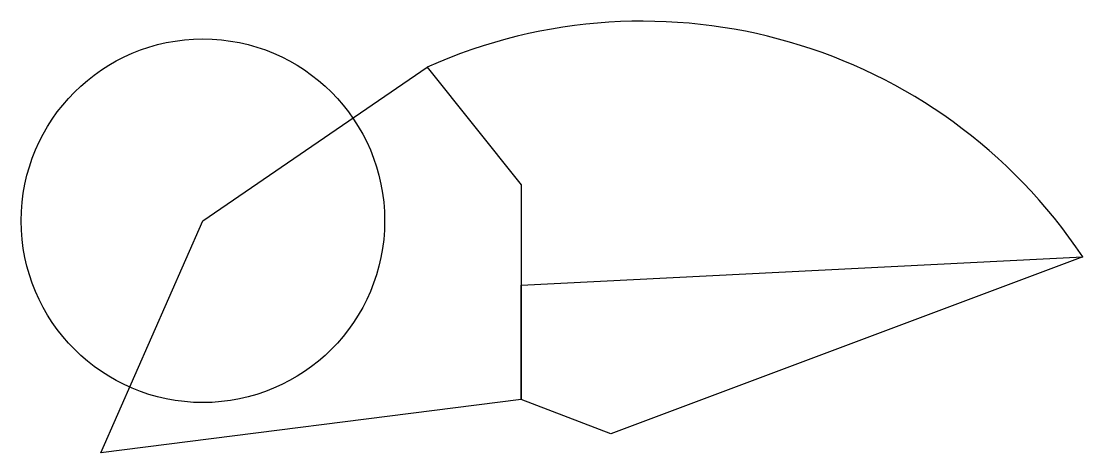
# Model space of a CAD drawing. Extents: x 895 to 3688, y 1206 to 2340.
import ezdxf

# ---------------------------------------------------------------- set-up
doc = ezdxf.new("R2010")
doc.units = 0
doc.layers.get('0').update_dxf_attribs({"linetype": 'CONTINUOUS'})

msp = doc.modelspace()

# ---------------------------------------------------------------- linework, layer by layer
for p, q in [((1373.4, 1815.7), (1963.4, 2219.5)), ((1963.4, 2219.5), (2211, 1910.4)), ((2211, 1910.4), (2211, 1345.9)), ((1105.2, 1205.8), (1373.4, 1815.7)), ((2211, 1646.7), (3688.1, 1720.9)), ((3688.1, 1720.9), (2446.1, 1255.3)), ((2211, 1345.9), (2211, 1646.7)), ((2211, 1345.9), (1105.2, 1205.8)), ((2446.1, 1255.3), (2211, 1345.9))]:
    msp.add_line(p, q)
msp.add_circle((1373.4, 1815.7), 478)
msp.add_arc((2530.3, 948.4), 1391.8, 33.7116, 114.039)

doc.saveas('drawing.dxf')
